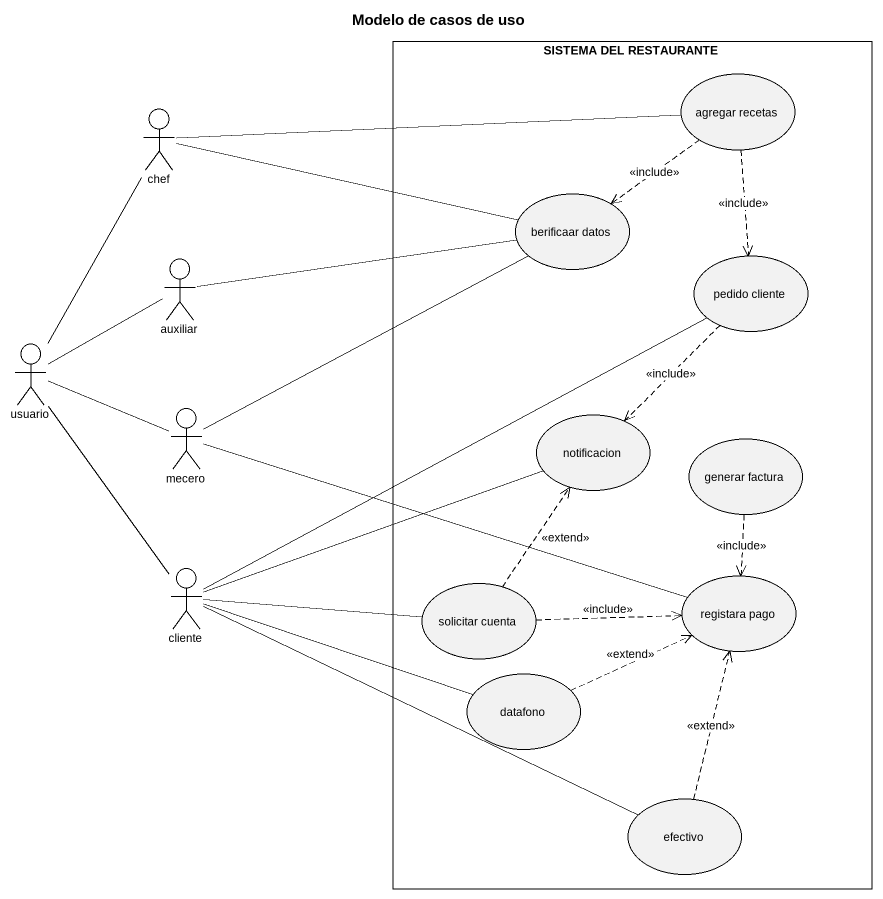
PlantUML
@startuml
title Modelo de casos de uso
rectangle "SISTEMA DEL RESTAURANTE" as SISTEMA_DEL_RESTAURANTE {
  usecase "agregar recetas" as agregar_recetas
  usecase "berificaar datos" as berificaar_datos
  usecase "pedido cliente" as pedido_cliente
  usecase notificacion
  usecase "generar factura" as generar_factura
  usecase "solicitar cuenta" as solicitar_cuenta
  usecase "registara pago" as registara_pago
  usecase datafono
  usecase efectivo
}
actor chef
actor auxiliar
actor usuario
actor mecero
actor cliente
chef -right- agregar_recetas
chef -right- berificaar_datos
agregar_recetas ..> berificaar_datos : <<include>>
agregar_recetas ..> pedido_cliente : <<include>>
auxiliar -right- berificaar_datos
pedido_cliente ..> notificacion : <<include>>
usuario -up- chef
usuario -right- auxiliar
usuario -right- mecero
usuario -- cliente
mecero -right- berificaar_datos
mecero -right- registara_pago
generar_factura ..> registara_pago : <<include>>
cliente -right- pedido_cliente
cliente -right- notificacion
cliente -right- solicitar_cuenta
cliente -right- datafono
cliente -right- efectivo
solicitar_cuenta .up.> notificacion : <<extend>>
solicitar_cuenta .right.> registara_pago : <<include>>
datafono .right.> registara_pago : <<extend>>
efectivo .up.> registara_pago : <<extend>>
@enduml
